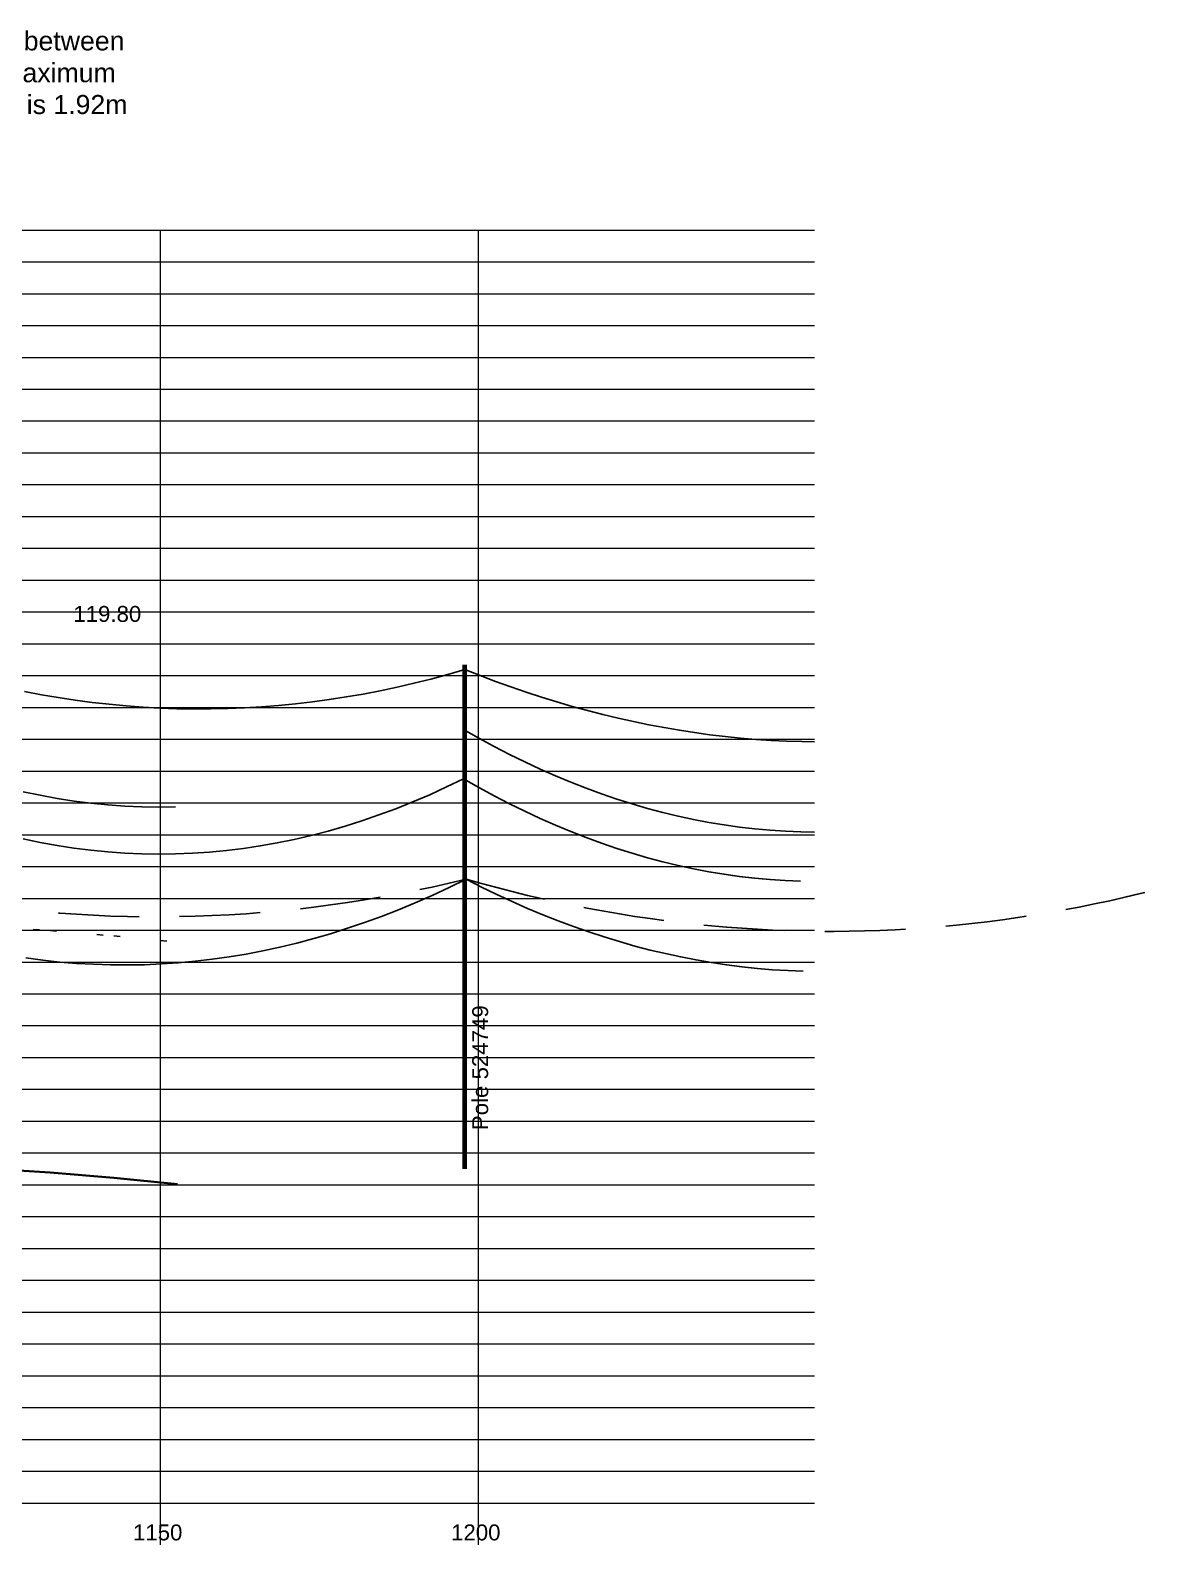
# Model space of a CAD drawing. Header units: metres. Extents: x 302924 to 306036, y 6267404 to 6269261.
# Drawn here: x 306017.9 to 306035.59, y 6268728.74 to 6268752.54 of the extents above; entities that cross this region are included whole.
import ezdxf
from ezdxf.enums import TextEntityAlignment as Align

# ---------------------------------------------------------------- set-up
doc = ezdxf.new("R2010")
doc.units = ezdxf.units.M
doc.linetypes.add('DASHED', pattern=[19.05, 12.7, -6.35])
doc.linetypes.add('DOT', pattern=[6.35, 0, -6.35])
for name, color, linetype, lineweight in [('Major Elevation Grid and Contour Lines Profile', 7, 'Continuous', 0), ('Major Station Grid Profile', 7, 'Continuous', 0), ('Major Station Grid Profile Text', 7, 'Continuous', 0), ('Minor Elevation Grid Profile', 7, 'Continuous', 0), ('Notes  (0.13)', 7, 'Continuous', 13), ('Notes (0.25)', 7, 'Continuous', 25), ('Notes_0.35', 7, 'Continuous', 35), ('Sections span lengths and Marker Balls Profile', 7, 'Continuous', 0), ('Sections span lengths and Marker Balls Profile Text', 7, 'Continuous', 0), ('Structures Profile', 7, 'Continuous', 0)]:
    doc.layers.add(name, color=color, linetype=linetype, lineweight=lineweight)
doc.styles.get("Standard").update_dxf_attribs({"font": 'arial.ttf'})

msp = doc.modelspace()

# ---------------------------------------------------------------- linework, layer by layer
at = {"layer": 'Major Elevation Grid and Contour Lines Profile', "color": 8, "transparency": 33554534}
for p, q in [((305984.9394, 6268749.3971), (306030.2256, 6268749.3971)), ((305984.9394, 6268744.3971), (306030.2256, 6268744.3971)), ((305984.9394, 6268739.3971), (306030.2256, 6268739.3971)), ((305984.9395, 6268734.3971), (306030.2256, 6268734.3971)), ((305984.9394, 6268729.3971), (306030.2256, 6268729.3971))]:
    msp.add_line(p, q, dxfattribs=at)
at = {"layer": 'Major Station Grid Profile', "color": 8, "transparency": 33554508}
for p, q in [((306019.9464, 6268728.7421), (306019.9464, 6268749.3971)), ((306024.9464, 6268728.7421), (306024.9464, 6268749.3971))]:
    msp.add_line(p, q, dxfattribs=at)
at = {"layer": 'Minor Elevation Grid Profile', "color": 8, "transparency": 33554534}
for p, q in [((305984.9464, 6268748.8971), (306030.2256, 6268748.8971)), ((305984.9464, 6268748.3971), (306030.2256, 6268748.3971)), ((305984.9464, 6268747.8971), (306030.2256, 6268747.8971)), ((305984.9464, 6268747.3971), (306030.2256, 6268747.3971)), ((305984.9464, 6268746.8971), (306030.2256, 6268746.8971)), ((305984.9464, 6268746.3971), (306030.2256, 6268746.3971)), ((305984.9464, 6268745.8971), (306030.2256, 6268745.8971)), ((305989.0174, 6268745.3971), (306030.2256, 6268745.3971)), ((305984.9394, 6268744.8971), (306030.2256, 6268744.8971)), ((305984.9464, 6268743.8971), (306030.2256, 6268743.8971)), ((305984.9464, 6268743.3971), (306030.2256, 6268743.3971)), ((305984.9464, 6268742.8971), (306030.2256, 6268742.8971)), ((305984.9464, 6268742.3971), (306030.2256, 6268742.3971)), ((305984.9464, 6268741.8971), (306030.2256, 6268741.8971)), ((305984.9464, 6268741.3971), (306030.2256, 6268741.3971)), ((305984.9464, 6268740.8971), (306030.2256, 6268740.8971)), ((305984.9464, 6268740.3971), (306030.2256, 6268740.3971)), ((305984.9394, 6268739.8971), (306030.2256, 6268739.8971)), ((305984.9464, 6268738.8971), (306030.2256, 6268738.8971)), ((305984.9464, 6268738.3971), (306030.2256, 6268738.3971)), ((305984.9464, 6268737.8971), (306030.2256, 6268737.8971)), ((305984.9464, 6268737.3971), (306030.2256, 6268737.3971)), ((305984.9464, 6268736.8971), (306030.2256, 6268736.8971)), ((305984.9464, 6268736.3971), (306030.2256, 6268736.3971)), ((305984.9464, 6268735.8971), (306030.2256, 6268735.8971)), ((305984.9464, 6268735.3971), (306030.2256, 6268735.3971)), ((305984.9464, 6268734.8971), (306030.2256, 6268734.8971)), ((305984.9464, 6268733.8971), (306030.2256, 6268733.8971)), ((305984.9464, 6268733.3971), (306030.2256, 6268733.3971)), ((305984.9464, 6268732.8971), (306030.2256, 6268732.8971)), ((305984.9464, 6268732.3971), (306030.2256, 6268732.3971)), ((305984.9464, 6268731.8971), (306030.2256, 6268731.8971)), ((305984.9464, 6268731.3971), (306030.2256, 6268731.3971)), ((305984.9464, 6268730.8971), (306030.2256, 6268730.8971)), ((305984.9464, 6268730.3971), (306030.2256, 6268730.3971)), ((305984.9394, 6268729.8971), (306030.2256, 6268729.8971))]:
    msp.add_line(p, q, dxfattribs=at)
at = {"layer": 'Notes (0.25)', "color": 7, "linetype": 'DOT', "ltscale": 0.1}
msp.add_lwpolyline([(306017.2134, 6268738.4551), (306018.2134, 6268738.3901), (306019.2134, 6268738.3061), (306020.2134, 6268738.2071)], dxfattribs=at)
at = {"layer": 'Notes_0.35', "color": 7}
msp.add_lwpolyline([(306017.2134, 6268734.6551), (306018.2134, 6268734.5901), (306019.2134, 6268734.5061), (306020.2134, 6268734.4071)], dxfattribs=at)
at = {"layer": 'Sections span lengths and Marker Balls Profile', "color": 3, "lineweight": 25, "flags": 128}
msp.add_lwpolyline([(306017.8074, 6268742.1461), (306018.0734, 6268742.0961), (306018.3394, 6268742.0511), (306018.6064, 6268742.0111), (306018.8724, 6268741.9761), (306019.1384, 6268741.9461), (306019.4044, 6268741.9211), (306019.6714, 6268741.9011), (306019.9374, 6268741.8871), (306020.2034, 6268741.8771), (306020.4694, 6268741.8731), (306020.7354, 6268741.8731), (306021.0024, 6268741.8791), (306021.2684, 6268741.8901), (306021.5344, 6268741.9061), (306021.8004, 6268741.9261), (306022.0674, 6268741.9521), (306022.3334, 6268741.9841), (306022.5994, 6268742.0201), (306022.8654, 6268742.0611), (306023.1314, 6268742.1071), (306023.3984, 6268742.1591), (306023.6644, 6268742.2151), (306023.9304, 6268742.2771), (306024.1964, 6268742.3431), (306024.4634, 6268742.4151), (306024.7294, 6268742.4921)], dxfattribs=at)
at = {"layer": 'Sections span lengths and Marker Balls Profile', "color": 3, "lineweight": 25}
msp.add_lwpolyline([(306024.7294, 6268742.4921), (306024.9704, 6268742.3971), (306025.2104, 6268742.3061), (306025.4514, 6268742.2191), (306025.6924, 6268742.1361), (306025.9334, 6268742.0581), (306026.1744, 6268741.9831), (306026.4154, 6268741.9131), (306026.6564, 6268741.8471), (306026.8964, 6268741.7851), (306027.1374, 6268741.7271), (306027.3784, 6268741.6741), (306027.6194, 6268741.6241), (306027.8604, 6268741.5791), (306028.1014, 6268741.5381), (306028.3414, 6268741.5011), (306028.5824, 6268741.4681), (306028.8234, 6268741.4401), (306029.0644, 6268741.4151), (306029.3054, 6268741.3951), (306029.5464, 6268741.3791), (306029.7874, 6268741.3671), (306030.0274, 6268741.3591), (306030.2256, 6268741.3558)], dxfattribs=at)
at = {"layer": 'Sections span lengths and Marker Balls Profile', "color": 190, "lineweight": 25}
for points in [[(306024.7104, 6268741.5511), (306024.9514, 6268741.4141), (306025.1924, 6268741.2831), (306025.4334, 6268741.1591), (306025.6744, 6268741.0401), (306025.9154, 6268740.9281), (306026.1564, 6268740.8221), (306026.3964, 6268740.7211), (306026.6374, 6268740.6271), (306026.8784, 6268740.5391), (306027.1194, 6268740.4571), (306027.3604, 6268740.3801), (306027.6014, 6268740.3101), (306027.8414, 6268740.2461), (306028.0824, 6268740.1881), (306028.3234, 6268740.1361), (306028.5644, 6268740.0901), (306028.8054, 6268740.0511), (306029.0464, 6268740.0171), (306029.2874, 6268739.9891), (306029.5274, 6268739.9671), (306029.7684, 6268739.9511), (306030.0094, 6268739.9421), (306030.2256, 6268739.9385)], [(306024.7094, 6268740.7761), (306024.9504, 6268740.6391), (306025.1914, 6268740.5081), (306025.4324, 6268740.3841), (306025.6724, 6268740.2651), (306025.9134, 6268740.1531), (306026.1544, 6268740.0471), (306026.3954, 6268739.9461), (306026.6364, 6268739.8521), (306026.8774, 6268739.7641), (306027.1184, 6268739.6821), (306027.3584, 6268739.6051), (306027.5994, 6268739.5351), (306027.8404, 6268739.4711), (306028.0814, 6268739.4131), (306028.3224, 6268739.3611), (306028.5634, 6268739.3151), (306028.8034, 6268739.2761), (306029.0444, 6268739.2421), (306029.2854, 6268739.2141), (306029.5264, 6268739.1921), (306029.7674, 6268739.1761), (306030.0084, 6268739.1671)], [(306024.7104, 6268740.7761), (306024.9514, 6268740.6391), (306025.1914, 6268740.5081), (306025.4324, 6268740.3841), (306025.6734, 6268740.2651), (306025.9144, 6268740.1531), (306026.1554, 6268740.0471), (306026.3964, 6268739.9461), (306026.6364, 6268739.8521), (306026.8774, 6268739.7641), (306027.1184, 6268739.6821), (306027.3594, 6268739.6051), (306027.6004, 6268739.5351), (306027.8414, 6268739.4711), (306028.0824, 6268739.4131), (306028.3224, 6268739.3611), (306028.5634, 6268739.3151), (306028.8044, 6268739.2761), (306029.0454, 6268739.2421), (306029.2864, 6268739.2141), (306029.5274, 6268739.1921), (306029.7674, 6268739.1761), (306030.0084, 6268739.1671)], [(306017.7884, 6268740.5721), (306018.0554, 6268740.5161), (306018.3214, 6268740.4671), (306018.5874, 6268740.4261), (306018.8534, 6268740.3921), (306019.1194, 6268740.3661), (306019.3864, 6268740.3471), (306019.6524, 6268740.3361), (306019.9184, 6268740.3321), (306020.1844, 6268740.3361)]]:
    msp.add_lwpolyline(points, dxfattribs=at)
at = {"layer": 'Sections span lengths and Marker Balls Profile', "color": 190, "lineweight": 25, "flags": 128}
msp.add_lwpolyline([(306017.7874, 6268739.8331), (306018.0544, 6268739.7771), (306018.3204, 6268739.7281), (306018.5864, 6268739.6871), (306018.8524, 6268739.6531), (306019.1184, 6268739.6271), (306019.3854, 6268739.6081), (306019.6514, 6268739.5961), (306019.9174, 6268739.5921), (306020.1834, 6268739.5951), (306020.4504, 6268739.6051), (306020.7164, 6268739.6231), (306020.9824, 6268739.6481), (306021.2484, 6268739.6811), (306021.5144, 6268739.7211), (306021.7814, 6268739.7681), (306022.0474, 6268739.8231), (306022.3134, 6268739.8851), (306022.5794, 6268739.9541), (306022.8464, 6268740.0311), (306023.1124, 6268740.1151), (306023.3784, 6268740.2071), (306023.6444, 6268740.3061), (306023.9104, 6268740.4121), (306024.1774, 6268740.5261), (306024.4434, 6268740.6471), (306024.7094, 6268740.7761)], dxfattribs=at)
at = {"layer": 'Sections span lengths and Marker Balls Profile', "color": 1, "linetype": 'DASHED', "lineweight": 25, "ltscale": 0.1, "flags": 128}
for points in [[(306012.7714, 6268739.8721), (306013.0374, 6268739.7791), (306013.3044, 6268739.6901), (306013.5704, 6268739.6041), (306013.8364, 6268739.5211), (306014.1024, 6268739.4431), (306014.3684, 6268739.3671), (306014.6354, 6268739.2961), (306014.9014, 6268739.2271), (306015.1674, 6268739.1631), (306015.4334, 6268739.1021), (306015.6994, 6268739.0441), (306015.9664, 6268738.9901), (306016.2324, 6268738.9401), (306016.4984, 6268738.8931), (306016.7644, 6268738.8501), (306017.0304, 6268738.8101), (306017.2974, 6268738.7741), (306017.5634, 6268738.7411), (306017.8294, 6268738.7121), (306018.0954, 6268738.6861), (306018.3614, 6268738.6641), (306018.6284, 6268738.6461), (306018.8944, 6268738.6311), (306019.1604, 6268738.6191), (306019.4264, 6268738.6111), (306019.6924, 6268738.6071), (306019.9594, 6268738.6061), (306020.2254, 6268738.6091), (306020.4914, 6268738.6151), (306020.7574, 6268738.6251), (306021.0234, 6268738.6381), (306021.2904, 6268738.6551), (306021.5564, 6268738.6761), (306021.8224, 6268738.6991), (306022.0884, 6268738.7271), (306022.3544, 6268738.7581), (306022.6204, 6268738.7931), (306022.8874, 6268738.8311), (306023.1534, 6268738.8721), (306023.4194, 6268738.9181), (306023.6854, 6268738.9661), (306023.9514, 6268739.0191), (306024.2184, 6268739.0751), (306024.4844, 6268739.1341), (306024.7504, 6268739.1971)], [(306024.7504, 6268739.1971), (306024.9914, 6268739.1301), (306025.2324, 6268739.0651), (306025.4734, 6268739.0031), (306025.7144, 6268738.9441), (306025.9554, 6268738.8891), (306026.1954, 6268738.8361), (306026.4364, 6268738.7861), (306026.6774, 6268738.7381), (306026.9184, 6268738.6941), (306027.1594, 6268738.6531), (306027.4004, 6268738.6141), (306027.6404, 6268738.5791), (306027.8814, 6268738.5461), (306028.1224, 6268738.5161), (306028.3634, 6268738.4891), (306028.6044, 6268738.4661), (306028.8454, 6268738.4441), (306029.0864, 6268738.4261), (306029.3264, 6268738.4111), (306029.5674, 6268738.3991), (306029.8084, 6268738.3891), (306030.0494, 6268738.3831), (306030.2904, 6268738.3791), (306030.5314, 6268738.3781), (306030.7714, 6268738.3801), (306031.0124, 6268738.3851), (306031.2534, 6268738.3931), (306031.4944, 6268738.4041), (306031.7354, 6268738.4181), (306031.9764, 6268738.4351), (306032.2174, 6268738.4541), (306032.4574, 6268738.4761), (306032.6984, 6268738.5021), (306032.9394, 6268738.5301), (306033.1804, 6268738.5611), (306033.4214, 6268738.5951), (306033.6624, 6268738.6321), (306033.9024, 6268738.6721), (306034.1434, 6268738.7151), (306034.3844, 6268738.7601), (306034.6254, 6268738.8091), (306034.8664, 6268738.8601), (306035.1074, 6268738.9151), (306035.3484, 6268738.9721), (306035.5884, 6268739.0321)], [(306024.7504, 6268739.1971), (306024.9914, 6268739.1301), (306025.2324, 6268739.0651), (306025.4734, 6268739.0031), (306025.7134, 6268738.9441), (306025.9544, 6268738.8891), (306026.1954, 6268738.8361), (306026.4364, 6268738.7861), (306026.6774, 6268738.7381), (306026.9184, 6268738.6941), (306027.1594, 6268738.6531), (306027.3994, 6268738.6141), (306027.6404, 6268738.5791), (306027.8814, 6268738.5461), (306028.1224, 6268738.5161), (306028.3634, 6268738.4891), (306028.6044, 6268738.4661), (306028.8444, 6268738.4441), (306029.0854, 6268738.4261), (306029.3264, 6268738.4111), (306029.5674, 6268738.3991), (306029.8084, 6268738.3891), (306030.0494, 6268738.3831), (306030.2904, 6268738.3791), (306030.5304, 6268738.3781), (306030.7714, 6268738.3801), (306031.0124, 6268738.3851), (306031.2534, 6268738.3931), (306031.4944, 6268738.4041), (306031.7354, 6268738.4181), (306031.9754, 6268738.4351), (306032.2164, 6268738.4541), (306032.4574, 6268738.4761), (306032.6984, 6268738.5021), (306032.9394, 6268738.5301), (306033.1804, 6268738.5611), (306033.4214, 6268738.5951), (306033.6614, 6268738.6321), (306033.9024, 6268738.6721), (306034.1434, 6268738.7151), (306034.3844, 6268738.7601), (306034.6254, 6268738.8091), (306034.8664, 6268738.8601), (306035.1064, 6268738.9151), (306035.3474, 6268738.9721), (306035.5884, 6268739.0321)], [(306024.7504, 6268739.1971), (306024.9914, 6268739.1301), (306025.2324, 6268739.0651), (306025.4734, 6268739.0031), (306025.7144, 6268738.9441), (306025.9554, 6268738.8891), (306026.1964, 6268738.8361), (306026.4364, 6268738.7861), (306026.6774, 6268738.7381), (306026.9184, 6268738.6941), (306027.1594, 6268738.6531), (306027.4004, 6268738.6141), (306027.6414, 6268738.5791), (306027.8814, 6268738.5461), (306028.1224, 6268738.5161), (306028.3634, 6268738.4891), (306028.6044, 6268738.4661), (306028.8454, 6268738.4441), (306029.0864, 6268738.4261), (306029.3274, 6268738.4111), (306029.5674, 6268738.3991), (306029.8084, 6268738.3891), (306030.0494, 6268738.3831), (306030.2904, 6268738.3791), (306030.5314, 6268738.3781), (306030.7724, 6268738.3801), (306031.0124, 6268738.3851), (306031.2534, 6268738.3931), (306031.4944, 6268738.4041), (306031.7354, 6268738.4181), (306031.9764, 6268738.4351), (306032.2174, 6268738.4541), (306032.4584, 6268738.4761), (306032.6984, 6268738.5021), (306032.9394, 6268738.5301), (306033.1804, 6268738.5611), (306033.4214, 6268738.5951), (306033.6624, 6268738.6321), (306033.9034, 6268738.6721), (306034.1434, 6268738.7151), (306034.3844, 6268738.7601), (306034.6254, 6268738.8091), (306034.8664, 6268738.8601), (306035.1074, 6268738.9151), (306035.3484, 6268738.9721), (306035.5894, 6268739.0321)]]:
    msp.add_lwpolyline(points, dxfattribs=at)
at = {"layer": 'Sections span lengths and Marker Balls Profile', "color": 1, "lineweight": 25, "flags": 128}
msp.add_lwpolyline([(306017.8294, 6268737.9601), (306018.0954, 6268737.9251), (306018.3614, 6268737.8971), (306018.6284, 6268737.8761), (306018.8944, 6268737.8611), (306019.1604, 6268737.8521), (306019.4264, 6268737.8501), (306019.6924, 6268737.8551), (306019.9594, 6268737.8671), (306020.2254, 6268737.8841), (306020.4914, 6268737.9091), (306020.7574, 6268737.9401), (306021.0234, 6268737.9781), (306021.2904, 6268738.0221), (306021.5564, 6268738.0731), (306021.8224, 6268738.1301), (306022.0884, 6268738.1941), (306022.3544, 6268738.2651), (306022.6204, 6268738.3421), (306022.8874, 6268738.4261), (306023.1534, 6268738.5161), (306023.4194, 6268738.6131), (306023.6854, 6268738.7171), (306023.9514, 6268738.8271), (306024.2184, 6268738.9441), (306024.4844, 6268739.0671), (306024.7504, 6268739.1971)], dxfattribs=at)
at = {"layer": 'Sections span lengths and Marker Balls Profile', "color": 1, "lineweight": 25}
for points in [[(306024.7504, 6268739.1971), (306024.9914, 6268739.0751), (306025.2324, 6268738.9581), (306025.4734, 6268738.8461), (306025.7134, 6268738.7401), (306025.9544, 6268738.6391), (306026.1954, 6268738.5441), (306026.4364, 6268738.4541), (306026.6774, 6268738.3701), (306026.9184, 6268738.2901), (306027.1594, 6268738.2171), (306027.3994, 6268738.1481), (306027.6404, 6268738.0851), (306027.8814, 6268738.0281), (306028.1224, 6268737.9761), (306028.3634, 6268737.9291), (306028.6044, 6268737.8881), (306028.8444, 6268737.8521), (306029.0854, 6268737.8211), (306029.3264, 6268737.7961), (306029.5674, 6268737.7761), (306029.8084, 6268737.7621), (306030.0494, 6268737.7531)], [(306024.7504, 6268739.1971), (306024.9914, 6268739.0751), (306025.2324, 6268738.9581), (306025.4734, 6268738.8461), (306025.7144, 6268738.7401), (306025.9554, 6268738.6391), (306026.1964, 6268738.5441), (306026.4364, 6268738.4541), (306026.6774, 6268738.3701), (306026.9184, 6268738.2901), (306027.1594, 6268738.2171), (306027.4004, 6268738.1481), (306027.6414, 6268738.0851), (306027.8814, 6268738.0281), (306028.1224, 6268737.9761), (306028.3634, 6268737.9291), (306028.6044, 6268737.8881), (306028.8454, 6268737.8521), (306029.0864, 6268737.8211), (306029.3274, 6268737.7961), (306029.5674, 6268737.7761), (306029.8084, 6268737.7621), (306030.0494, 6268737.7531)], [(306024.7504, 6268739.1971), (306024.9914, 6268739.0751), (306025.2324, 6268738.9581), (306025.4734, 6268738.8461), (306025.7144, 6268738.7401), (306025.9554, 6268738.6391), (306026.1954, 6268738.5441), (306026.4364, 6268738.4541), (306026.6774, 6268738.3701), (306026.9184, 6268738.2901), (306027.1594, 6268738.2171), (306027.4004, 6268738.1481), (306027.6404, 6268738.0851), (306027.8814, 6268738.0281), (306028.1224, 6268737.9761), (306028.3634, 6268737.9291), (306028.6044, 6268737.8881), (306028.8454, 6268737.8521), (306029.0864, 6268737.8211), (306029.3264, 6268737.7961), (306029.5674, 6268737.7761), (306029.8084, 6268737.7621), (306030.0494, 6268737.7531)]]:
    msp.add_lwpolyline(points, dxfattribs=at)
at = {"layer": 'Structures Profile', "color": 1, "lineweight": 80}
msp.add_line((306024.7294, 6268734.6471), (306024.7294, 6268742.5671), dxfattribs=at)
at = {"layer": 'Structures Profile', "color": 1}
for p, q in [((306024.7294, 6268741.5511), (306024.7104, 6268741.5511)), ((306024.7294, 6268741.5511), (306024.7104, 6268741.5511)), ((306024.7294, 6268740.7761), (306024.7094, 6268740.7761)), ((306024.7294, 6268740.7761), (306024.7094, 6268740.7761)), ((306024.7294, 6268740.7761), (306024.7104, 6268740.7761)), ((306024.7294, 6268740.7761), (306024.7104, 6268740.7761)), ((306024.7294, 6268739.1971), (306024.7504, 6268739.1971)), ((306024.7294, 6268739.1971), (306024.7504, 6268739.1971)), ((306024.7294, 6268739.1971), (306024.7504, 6268739.1971)), ((306024.7294, 6268739.1971), (306024.7504, 6268739.1971)), ((306024.7294, 6268739.1971), (306024.7504, 6268739.1971)), ((306024.7294, 6268739.1971), (306024.7504, 6268739.1971))]:
    msp.add_line(p, q, dxfattribs=at)

# ---------------------------------------------------------------- texts
at = {"layer": 'Major Station Grid Profile Text', "color": 7}
msp.add_text('Pole 524749', height=0.25, rotation=90, dxfattribs=at).set_placement((306024.9708, 6268735.2558), align=Align.MIDDLE_LEFT)
for s, p in [('1150', (306019.9019, 6268728.9352)), ('1200', (306024.9019, 6268728.9352))]:
    msp.add_text(s, height=0.25, dxfattribs=at).set_placement(p, align=Align.MIDDLE_CENTER)
at = {"layer": 'Notes  (0.13)', "linetype": 'Continuous', "insert": (306016.4688, 6268751.824), "char_height": 0.3, "attachment_point": 5}
msp.add_mtext('* Minimum Separation between \\PPole 2 and 33kV @ Maximum\\POperating temperature is 1.92m', dxfattribs=at)
at = {"layer": 'Sections span lengths and Marker Balls Profile Text', "color": 7}
msp.add_text('119.80', height=0.25, dxfattribs=at).set_placement((306019.1097, 6268743.3659), align=Align.MIDDLE_CENTER)

doc.saveas('drawing.dxf')
